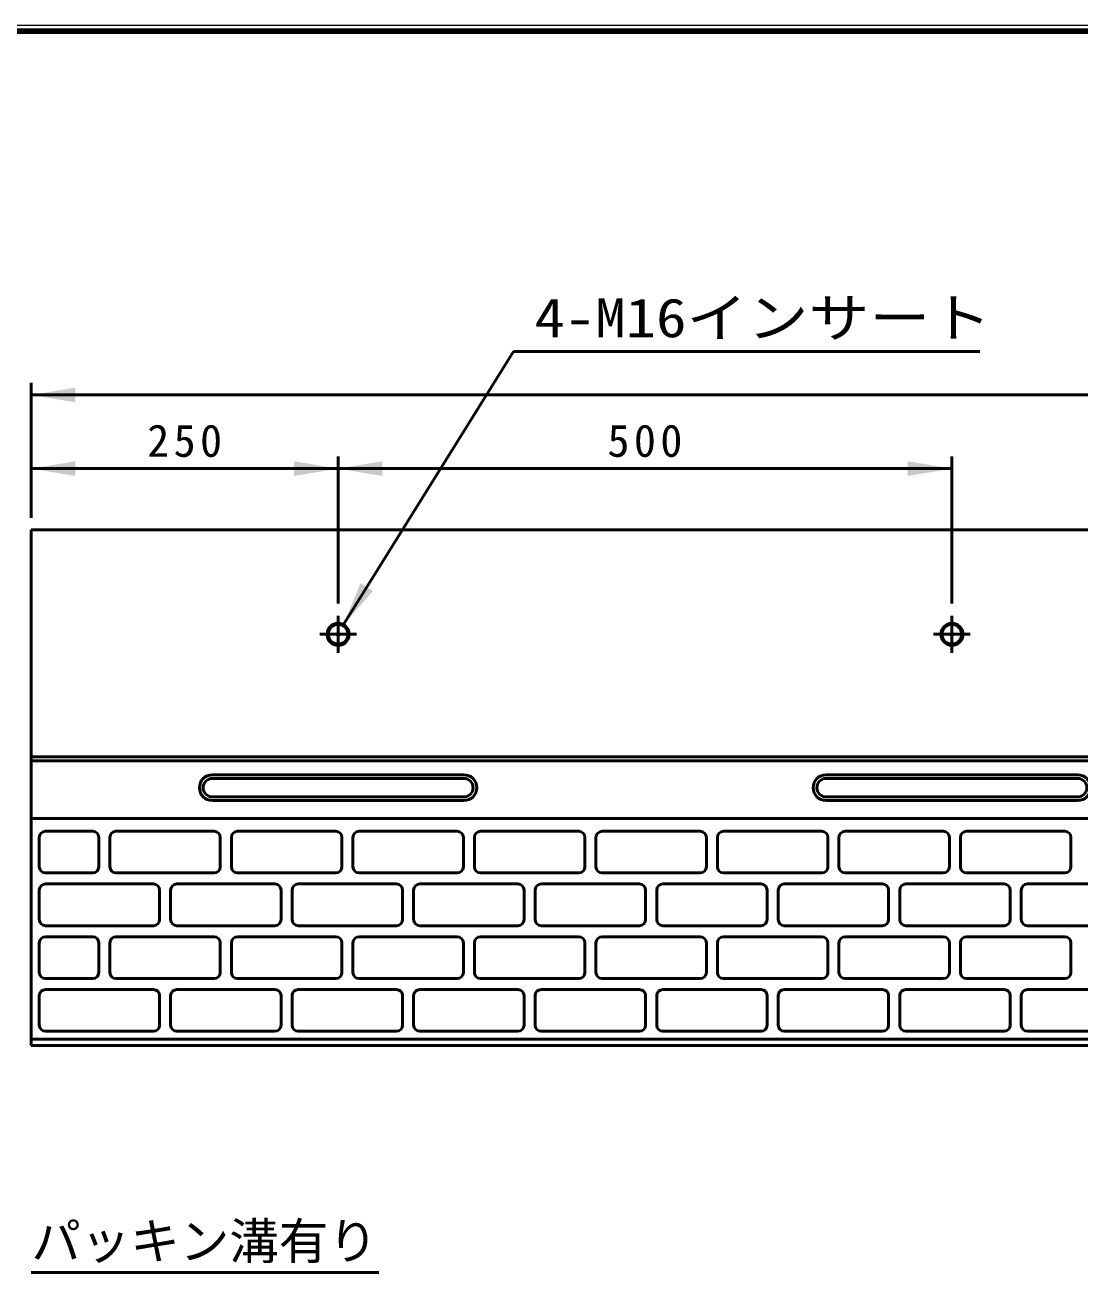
# Model space of a CAD drawing. Units: millimetres, scale not verified. Extents: x 100 to 4105, y 100 to 2870.
# Drawn here: x 1910 to 2769, y 1845 to 2870 of the extents above; entities that cross this region are included whole.
import ezdxf
from ezdxf.enums import TextEntityAlignment as Align

# ---------------------------------------------------------------- set-up
doc = ezdxf.new("R2010")
doc.units = ezdxf.units.MM
doc.header["$LTSCALE"] = 5
doc.header["$PDMODE"] = 32
doc.header["$PDSIZE"] = 2.5
doc.linetypes.add('USER2', pattern=[13.4, 10, -1.2, 1, -1.2])
doc.layers.add('V-nasSTD', color=7, linetype='Continuous', lineweight=35)
doc.styles.add('ＭＳ ゴシック', font='')
doc.styles.get('ＭＳ ゴシック').set_extended_font_data('MS Gothic')

msp = doc.modelspace()

# ---------------------------------------------------------------- hatches: boundary and pattern name
at = {"layer": 'V-nasSTD'}
for points in [[(1950.761, 2574.614), (1914.761, 2568.614), (1950.761, 2562.614)], [(1950.761, 2514.614), (1914.761, 2508.614), (1950.761, 2502.614)], [(2128.761, 2502.614), (2164.761, 2508.614), (2128.761, 2514.614)], [(2200.761, 2514.614), (2164.761, 2508.614), (2200.761, 2502.614)], [(2628.761, 2502.614), (2664.761, 2508.614), (2628.761, 2514.614)], [(2188.083, 2412.085), (2193.178, 2408.917), (2169.071, 2381.515), (2182.988, 2415.254)]]:
    msp.add_hatch(color=256, dxfattribs=at).paths.add_polyline_path(points)

# ---------------------------------------------------------------- linework, layer by layer
at = {"layer": 'V-nasSTD', "lineweight": 100}
msp.add_line((4100, 2865), (105, 2865), dxfattribs=at)
at = {"layer": 'V-nasSTD', "lineweight": 50}
for p, q in [((2169.071, 2381.515), (2307.532, 2604.155)), ((2307.532, 2604.155), (2687.532, 2604.155)), ((1914.761, 2468.614), (1914.761, 2578.614)), ((1914.761, 2568.614), (3914.761, 2568.614)), ((2164.761, 2398.614), (2164.761, 2518.614)), ((2664.761, 2398.614), (2664.761, 2518.614)), ((1914.761, 2508.614), (2164.761, 2508.614)), ((2164.761, 2508.614), (2664.761, 2508.614)), ((3914.761, 2458.614), (1914.761, 2458.614)), ((1914.761, 2458.614), (1914.761, 2038.614)), ((1914.761, 2273.614), (2914.761, 2273.614)), ((1914.761, 2270.614), (2914.761, 2270.614)), ((2062.261, 2259.114), (2267.261, 2259.114)), ((2062.261, 2256.114), (2267.261, 2256.114)), ((2562.261, 2259.114), (2767.261, 2259.114)), ((2562.261, 2256.114), (2767.261, 2256.114)), ((2062.261, 2241.114), (2267.261, 2241.114)), ((2062.261, 2238.114), (2267.261, 2238.114)), ((2562.261, 2241.114), (2767.261, 2241.114)), ((2562.261, 2238.114), (2767.261, 2238.114)), ((1914.761, 2223.614), (2914.761, 2223.614)), ((1921.261, 2208.114), (1921.261, 2184.114)), ((1964.761, 2213.114), (1926.261, 2213.114)), ((1969.761, 2184.114), (1969.761, 2208.114)), ((1978.761, 2208.114), (1978.761, 2184.114)), ((1983.761, 2213.114), (2063.761, 2213.114)), ((2068.761, 2184.114), (2068.761, 2208.114)), ((2077.761, 2208.114), (2077.761, 2184.114)), ((2082.761, 2213.114), (2162.761, 2213.114)), ((2167.761, 2208.114), (2167.761, 2184.114)), ((2176.761, 2208.114), (2176.761, 2184.114)), ((2181.761, 2213.114), (2261.761, 2213.114)), ((2266.761, 2184.114), (2266.761, 2208.114)), ((2275.761, 2208.114), (2275.761, 2184.114)), ((2280.761, 2213.114), (2360.761, 2213.114)), ((2365.761, 2184.114), (2365.761, 2208.114)), ((2374.761, 2184.114), (2374.761, 2208.114)), ((2379.761, 2213.114), (2459.761, 2213.114)), ((2464.761, 2184.114), (2464.761, 2208.114)), ((2473.761, 2208.114), (2473.761, 2184.114)), ((2478.761, 2213.114), (2558.761, 2213.114)), ((2563.761, 2184.114), (2563.761, 2208.114)), ((2572.761, 2208.114), (2572.761, 2184.114)), ((2577.761, 2213.114), (2657.761, 2213.114)), ((2662.761, 2184.114), (2662.761, 2208.114)), ((2671.761, 2208.114), (2671.761, 2184.114)), ((2676.761, 2213.114), (2756.761, 2213.114)), ((2761.761, 2184.114), (2761.761, 2208.114)), ((1926.261, 2179.114), (1964.761, 2179.114)), ((1983.761, 2179.114), (2063.761, 2179.114)), ((2162.761, 2179.114), (2082.761, 2179.114)), ((2181.761, 2179.114), (2261.761, 2179.114)), ((2280.761, 2179.114), (2360.761, 2179.114)), ((2379.761, 2179.114), (2459.761, 2179.114)), ((2478.761, 2179.114), (2558.761, 2179.114)), ((2577.761, 2179.114), (2657.761, 2179.114)), ((2676.761, 2179.114), (2756.761, 2179.114)), ((1921.261, 2141.114), (1921.261, 2165.114)), ((1926.261, 2170.114), (2014.261, 2170.114)), ((2019.261, 2141.114), (2019.261, 2165.114)), ((2028.261, 2141.114), (2028.261, 2165.114)), ((2113.261, 2170.114), (2033.261, 2170.114)), ((2118.261, 2141.114), (2118.261, 2165.114)), ((2127.261, 2141.114), (2127.261, 2165.114)), ((2132.261, 2170.114), (2212.261, 2170.114)), ((2217.261, 2141.114), (2217.261, 2165.114)), ((2226.261, 2141.114), (2226.261, 2165.114)), ((2311.261, 2170.114), (2231.261, 2170.114)), ((2316.261, 2141.114), (2316.261, 2165.114)), ((2325.261, 2141.114), (2325.261, 2165.114)), ((2330.261, 2170.114), (2410.261, 2170.114)), ((2415.261, 2165.114), (2415.261, 2141.114)), ((2424.261, 2141.114), (2424.261, 2165.114)), ((2429.261, 2170.114), (2509.261, 2170.114)), ((2514.261, 2141.114), (2514.261, 2165.114)), ((2523.261, 2141.114), (2523.261, 2165.114)), ((2528.261, 2170.114), (2608.261, 2170.114)), ((2613.261, 2141.114), (2613.261, 2165.114)), ((2622.261, 2141.114), (2622.261, 2165.114)), ((2627.261, 2170.114), (2707.261, 2170.114)), ((2712.261, 2141.114), (2712.261, 2165.114)), ((2721.261, 2141.114), (2721.261, 2165.114)), ((2726.261, 2170.114), (2806.261, 2170.114)), ((1926.261, 2136.114), (2014.261, 2136.114)), ((2033.261, 2136.114), (2113.261, 2136.114)), ((2132.261, 2136.114), (2212.261, 2136.114)), ((2231.261, 2136.114), (2311.261, 2136.114)), ((2410.261, 2136.114), (2330.261, 2136.114)), ((2429.261, 2136.114), (2509.261, 2136.114)), ((2528.261, 2136.114), (2608.261, 2136.114)), ((2627.261, 2136.114), (2707.261, 2136.114)), ((2726.261, 2136.114), (2806.261, 2136.114)), ((1921.261, 2122.114), (1921.261, 2098.114)), ((1964.761, 2127.114), (1926.261, 2127.114)), ((1969.761, 2098.114), (1969.761, 2122.114)), ((1978.761, 2122.114), (1978.761, 2098.114)), ((1983.761, 2127.114), (2063.761, 2127.114)), ((2068.761, 2098.114), (2068.761, 2122.114)), ((2077.761, 2122.114), (2077.761, 2098.114)), ((2082.761, 2127.114), (2162.761, 2127.114)), ((2167.761, 2122.114), (2167.761, 2098.114)), ((2176.761, 2122.114), (2176.761, 2098.114)), ((2181.761, 2127.114), (2261.761, 2127.114)), ((2266.761, 2098.114), (2266.761, 2122.114)), ((2275.761, 2122.114), (2275.761, 2098.114)), ((2280.761, 2127.114), (2360.761, 2127.114)), ((2365.761, 2098.114), (2365.761, 2122.114)), ((2374.761, 2098.114), (2374.761, 2122.114)), ((2379.761, 2127.114), (2459.761, 2127.114)), ((2464.761, 2098.114), (2464.761, 2122.114)), ((2473.761, 2122.114), (2473.761, 2098.114)), ((2478.761, 2127.114), (2558.761, 2127.114)), ((2563.761, 2098.114), (2563.761, 2122.114)), ((2572.761, 2122.114), (2572.761, 2098.114)), ((2577.761, 2127.114), (2657.761, 2127.114)), ((2662.761, 2098.114), (2662.761, 2122.114)), ((2671.761, 2122.114), (2671.761, 2098.114)), ((2676.761, 2127.114), (2756.761, 2127.114)), ((2761.761, 2098.114), (2761.761, 2122.114)), ((1926.261, 2093.114), (1964.761, 2093.114)), ((1983.761, 2093.114), (2063.761, 2093.114)), ((2162.761, 2093.114), (2082.761, 2093.114)), ((2181.761, 2093.114), (2261.761, 2093.114)), ((2280.761, 2093.114), (2360.761, 2093.114)), ((2379.761, 2093.114), (2459.761, 2093.114)), ((2478.761, 2093.114), (2558.761, 2093.114)), ((2577.761, 2093.114), (2657.761, 2093.114)), ((2676.761, 2093.114), (2756.761, 2093.114)), ((1926.261, 2084.114), (2014.261, 2084.114)), ((2113.261, 2084.114), (2033.261, 2084.114)), ((2132.261, 2084.114), (2212.261, 2084.114)), ((2311.261, 2084.114), (2231.261, 2084.114)), ((2330.261, 2084.114), (2410.261, 2084.114)), ((2429.261, 2084.114), (2509.261, 2084.114)), ((2528.261, 2084.114), (2608.261, 2084.114)), ((2627.261, 2084.114), (2707.261, 2084.114)), ((2726.261, 2084.114), (2806.261, 2084.114)), ((1921.261, 2055.114), (1921.261, 2079.114)), ((2019.261, 2055.114), (2019.261, 2079.114)), ((2028.261, 2055.114), (2028.261, 2079.114)), ((2118.261, 2055.114), (2118.261, 2079.114)), ((2127.261, 2055.114), (2127.261, 2079.114)), ((2217.261, 2055.114), (2217.261, 2079.114)), ((2226.261, 2055.114), (2226.261, 2079.114)), ((2316.261, 2055.114), (2316.261, 2079.114)), ((2325.261, 2055.114), (2325.261, 2079.114)), ((2415.261, 2079.114), (2415.261, 2055.114)), ((2424.261, 2055.114), (2424.261, 2079.114)), ((2514.261, 2055.114), (2514.261, 2079.114)), ((2523.261, 2055.114), (2523.261, 2079.114)), ((2613.261, 2055.114), (2613.261, 2079.114)), ((2622.261, 2055.114), (2622.261, 2079.114)), ((2712.261, 2055.114), (2712.261, 2079.114)), ((2721.261, 2055.114), (2721.261, 2079.114)), ((1926.261, 2050.114), (2014.261, 2050.114)), ((2033.261, 2050.114), (2113.261, 2050.114)), ((2132.261, 2050.114), (2212.261, 2050.114)), ((2231.261, 2050.114), (2311.261, 2050.114)), ((2410.261, 2050.114), (2330.261, 2050.114)), ((2429.261, 2050.114), (2509.261, 2050.114)), ((2528.261, 2050.114), (2608.261, 2050.114)), ((2627.261, 2050.114), (2707.261, 2050.114)), ((2726.261, 2050.114), (2806.261, 2050.114)), ((1914.761, 2043.614), (2914.761, 2043.614)), ((1914.761, 2038.614), (3914.761, 2038.614)), ((1914.761, 1853.565), (2197.969, 1853.565))]:
    msp.add_line(p, q, dxfattribs=at)
at = {"layer": 'V-nasSTD', "linetype": 'USER2', "lineweight": 50}
for p, q in [((2164.761, 2388.614), (2164.761, 2358.614)), ((2664.761, 2388.614), (2664.761, 2358.614)), ((2179.761, 2373.614), (2149.761, 2373.614)), ((2679.761, 2373.614), (2649.761, 2373.614))]:
    msp.add_line(p, q, dxfattribs=at)
at = {"layer": 'V-nasSTD', "lineweight": 13}
msp.add_lwpolyline([(100, 100), (100, 2870), (4105, 2870), (4105, 100)], close=True, dxfattribs=at)
at = {"layer": 'V-nasSTD', "lineweight": 50}
for centre, radius in [((2164.761, 2373.614), 9), ((2164.761, 2373.614), 8), ((2664.761, 2373.614), 9), ((2664.761, 2373.614), 8)]:
    msp.add_circle(centre, radius, dxfattribs=at)
for centre, radius, start, end in [((2062.261, 2248.614), 10.5, 90, 270), ((2062.261, 2248.614), 7.5, 90, 270), ((2267.261, 2248.614), 10.5, 270, 90), ((2267.261, 2248.614), 7.5, 270, 90), ((2562.261, 2248.614), 10.5, 90, 270), ((2562.261, 2248.614), 7.5, 90, 270), ((2767.261, 2248.614), 10.5, 270, 90), ((2767.261, 2248.614), 7.5, 270, 90), ((1926.261, 2208.114), 5, 90, 180), ((1964.761, 2208.114), 5, 0, 90), ((1983.761, 2208.114), 5, 90, 180), ((2063.761, 2208.114), 5, 0, 90), ((2082.761, 2208.114), 5, 90, 180), ((2162.761, 2208.114), 5, 0, 90), ((2181.761, 2208.114), 5, 90, 180), ((2261.761, 2208.114), 5, 0, 90), ((2280.761, 2208.114), 5, 90, 180), ((2360.761, 2208.114), 5, 0, 90), ((2379.761, 2208.114), 5, 90, 180), ((2459.761, 2208.114), 5, 0, 90), ((2478.761, 2208.114), 5, 90, 180), ((2558.761, 2208.114), 5, 0, 90), ((2577.761, 2208.114), 5, 90, 180), ((2657.761, 2208.114), 5, 0, 90), ((2676.761, 2208.114), 5, 90, 180), ((2756.761, 2208.114), 5, 0, 90), ((1926.261, 2184.114), 5, 180, 270), ((1964.761, 2184.114), 5, 270, 0), ((1983.761, 2184.114), 5, 180, 270), ((2063.761, 2184.114), 5, 270, 0), ((2082.761, 2184.114), 5, 180, 270), ((2162.761, 2184.114), 5, 270, 0), ((2181.761, 2184.114), 5, 180, 270), ((2261.761, 2184.114), 5, 270, 0), ((2280.761, 2184.114), 5, 180, 270), ((2360.761, 2184.114), 5, 270, 0), ((2379.761, 2184.114), 5, 180, 270), ((2459.761, 2184.114), 5, 270, 0), ((2478.761, 2184.114), 5, 180, 270), ((2558.761, 2184.114), 5, 270, 0), ((2577.761, 2184.114), 5, 180, 270), ((2657.761, 2184.114), 5, 270, 0), ((2676.761, 2184.114), 5, 180, 270), ((2756.761, 2184.114), 5, 270, 0), ((1926.261, 2165.114), 5, 90, 180), ((2014.261, 2165.114), 5, 0, 90), ((2033.261, 2165.114), 5, 90, 180), ((2113.261, 2165.114), 5, 0, 90), ((2132.261, 2165.114), 5, 90, 180), ((2212.261, 2165.114), 5, 0, 90), ((2231.261, 2165.114), 5, 90, 180), ((2311.261, 2165.114), 5, 0, 90), ((2330.261, 2165.114), 5, 90, 180), ((2410.261, 2165.114), 5, 0, 90), ((2429.261, 2165.114), 5, 90, 180), ((2509.261, 2165.114), 5, 0, 90), ((2528.261, 2165.114), 5, 90, 180), ((2608.261, 2165.114), 5, 0, 90), ((2627.261, 2165.114), 5, 90, 180), ((2707.261, 2165.114), 5, 0, 90), ((2726.261, 2165.114), 5, 90, 180), ((1926.261, 2141.114), 5, 180, 270), ((2014.261, 2141.114), 5, 270, 0), ((2033.261, 2141.114), 5, 180, 270), ((2113.261, 2141.114), 5, 270, 0), ((2132.261, 2141.114), 5, 180, 270), ((2212.261, 2141.114), 5, 270, 0), ((2231.261, 2141.114), 5, 180, 270), ((2311.261, 2141.114), 5, 270, 0), ((2330.261, 2141.114), 5, 180, 270), ((2410.261, 2141.114), 5, 270, 0), ((2429.261, 2141.114), 5, 180, 270), ((2509.261, 2141.114), 5, 270, 0), ((2528.261, 2141.114), 5, 180, 270), ((2608.261, 2141.114), 5, 270, 0), ((2627.261, 2141.114), 5, 180, 270), ((2707.261, 2141.114), 5, 270, 0), ((2726.261, 2141.114), 5, 180, 270), ((1926.261, 2122.114), 5, 90, 180), ((1964.761, 2122.114), 5, 0, 90), ((1983.761, 2122.114), 5, 90, 180), ((2063.761, 2122.114), 5, 0, 90), ((2082.761, 2122.114), 5, 90, 180), ((2162.761, 2122.114), 5, 0, 90), ((2181.761, 2122.114), 5, 90, 180), ((2261.761, 2122.114), 5, 0, 90), ((2280.761, 2122.114), 5, 90, 180), ((2360.761, 2122.114), 5, 0, 90), ((2379.761, 2122.114), 5, 90, 180), ((2459.761, 2122.114), 5, 0, 90), ((2478.761, 2122.114), 5, 90, 180), ((2558.761, 2122.114), 5, 0, 90), ((2577.761, 2122.114), 5, 90, 180), ((2657.761, 2122.114), 5, 0, 90), ((2676.761, 2122.114), 5, 90, 180), ((2756.761, 2122.114), 5, 0, 90), ((1926.261, 2098.114), 5, 180, 270), ((1964.761, 2098.114), 5, 270, 0), ((1983.761, 2098.114), 5, 180, 270), ((2063.761, 2098.114), 5, 270, 0), ((2082.761, 2098.114), 5, 180, 270), ((2162.761, 2098.114), 5, 270, 0), ((2181.761, 2098.114), 5, 180, 270), ((2261.761, 2098.114), 5, 270, 0), ((2280.761, 2098.114), 5, 180, 270), ((2360.761, 2098.114), 5, 270, 0), ((2379.761, 2098.114), 5, 180, 270), ((2459.761, 2098.114), 5, 270, 0), ((2478.761, 2098.114), 5, 180, 270), ((2558.761, 2098.114), 5, 270, 0), ((2577.761, 2098.114), 5, 180, 270), ((2657.761, 2098.114), 5, 270, 0), ((2676.761, 2098.114), 5, 180, 270), ((2756.761, 2098.114), 5, 270, 0), ((1926.261, 2079.114), 5, 90, 180), ((2014.261, 2079.114), 5, 0, 90), ((2033.261, 2079.114), 5, 90, 180), ((2113.261, 2079.114), 5, 0, 90), ((2132.261, 2079.114), 5, 90, 180), ((2212.261, 2079.114), 5, 0, 90), ((2231.261, 2079.114), 5, 90, 180), ((2311.261, 2079.114), 5, 0, 90), ((2330.261, 2079.114), 5, 90, 180), ((2410.261, 2079.114), 5, 0, 90), ((2429.261, 2079.114), 5, 90, 180), ((2509.261, 2079.114), 5, 0, 90), ((2528.261, 2079.114), 5, 90, 180), ((2608.261, 2079.114), 5, 0, 90), ((2627.261, 2079.114), 5, 90, 180), ((2707.261, 2079.114), 5, 0, 90), ((2726.261, 2079.114), 5, 90, 180), ((1926.261, 2055.114), 5, 180, 270), ((2014.261, 2055.114), 5, 270, 0), ((2033.261, 2055.114), 5, 180, 270), ((2113.261, 2055.114), 5, 270, 0), ((2132.261, 2055.114), 5, 180, 270), ((2212.261, 2055.114), 5, 270, 0), ((2231.261, 2055.114), 5, 180, 270), ((2311.261, 2055.114), 5, 270, 0), ((2330.261, 2055.114), 5, 180, 270), ((2410.261, 2055.114), 5, 270, 0), ((2429.261, 2055.114), 5, 180, 270), ((2509.261, 2055.114), 5, 270, 0), ((2528.261, 2055.114), 5, 180, 270), ((2608.261, 2055.114), 5, 270, 0), ((2627.261, 2055.114), 5, 180, 270), ((2707.261, 2055.114), 5, 270, 0), ((2726.261, 2055.114), 5, 180, 270)]:
    msp.add_arc(centre, radius, start, end, dxfattribs=at)
at = {"layer": 'V-nasSTD'}
for p in [(2164.761, 2373.614), (2664.761, 2373.614)]:
    msp.add_point(p, dxfattribs=at)

# ---------------------------------------------------------------- texts
at = {"layer": 'V-nasSTD', "style": 'ＭＳ ゴシック', "width": 1.15}
msp.add_text('4-M16インサート', height=31.67, dxfattribs=at).set_placement((2324.652, 2647.355), align=Align.TOP_LEFT)
at = {"layer": 'V-nasSTD', "style": 'ＭＳ ゴシック'}
msp.add_text('パッキン溝有り', height=29.56, dxfattribs=at).set_placement((1914.761, 1893.885), align=Align.TOP_LEFT)
at = {"layer": 'V-nasSTD', "char_height": 26.39, "attachment_point": 1, "style": 'ＭＳ ゴシック'}
for s, insert in [('\\T1.2;250', (2009.161, 2544.614)), ('\\T1.2;500', (2384.161, 2544.614))]:
    msp.add_mtext(s, dxfattribs=dict(at, insert=insert))

doc.saveas('drawing.dxf')
